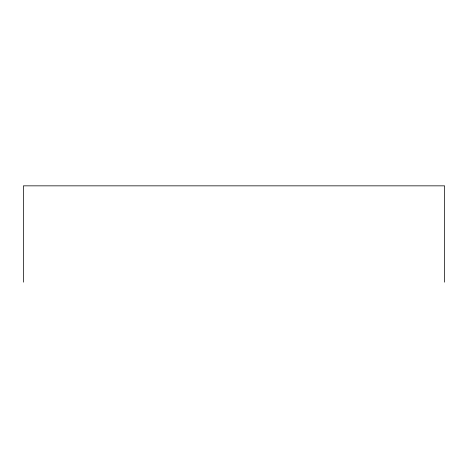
<?xml version="1.0" encoding="UTF-8"?>
<svg xmlns="http://www.w3.org/2000/svg" width="468" height="468" viewBox="0 0 468 468"><rect width="100%" height="100%" fill="white"/><g stroke="black" fill="none" stroke-linecap="round" stroke-linejoin="round"><path stroke-width="0.7" d="M444.6 282.157L444.6 185.843L23.4 185.843L23.4 282.157"/></g></svg>
